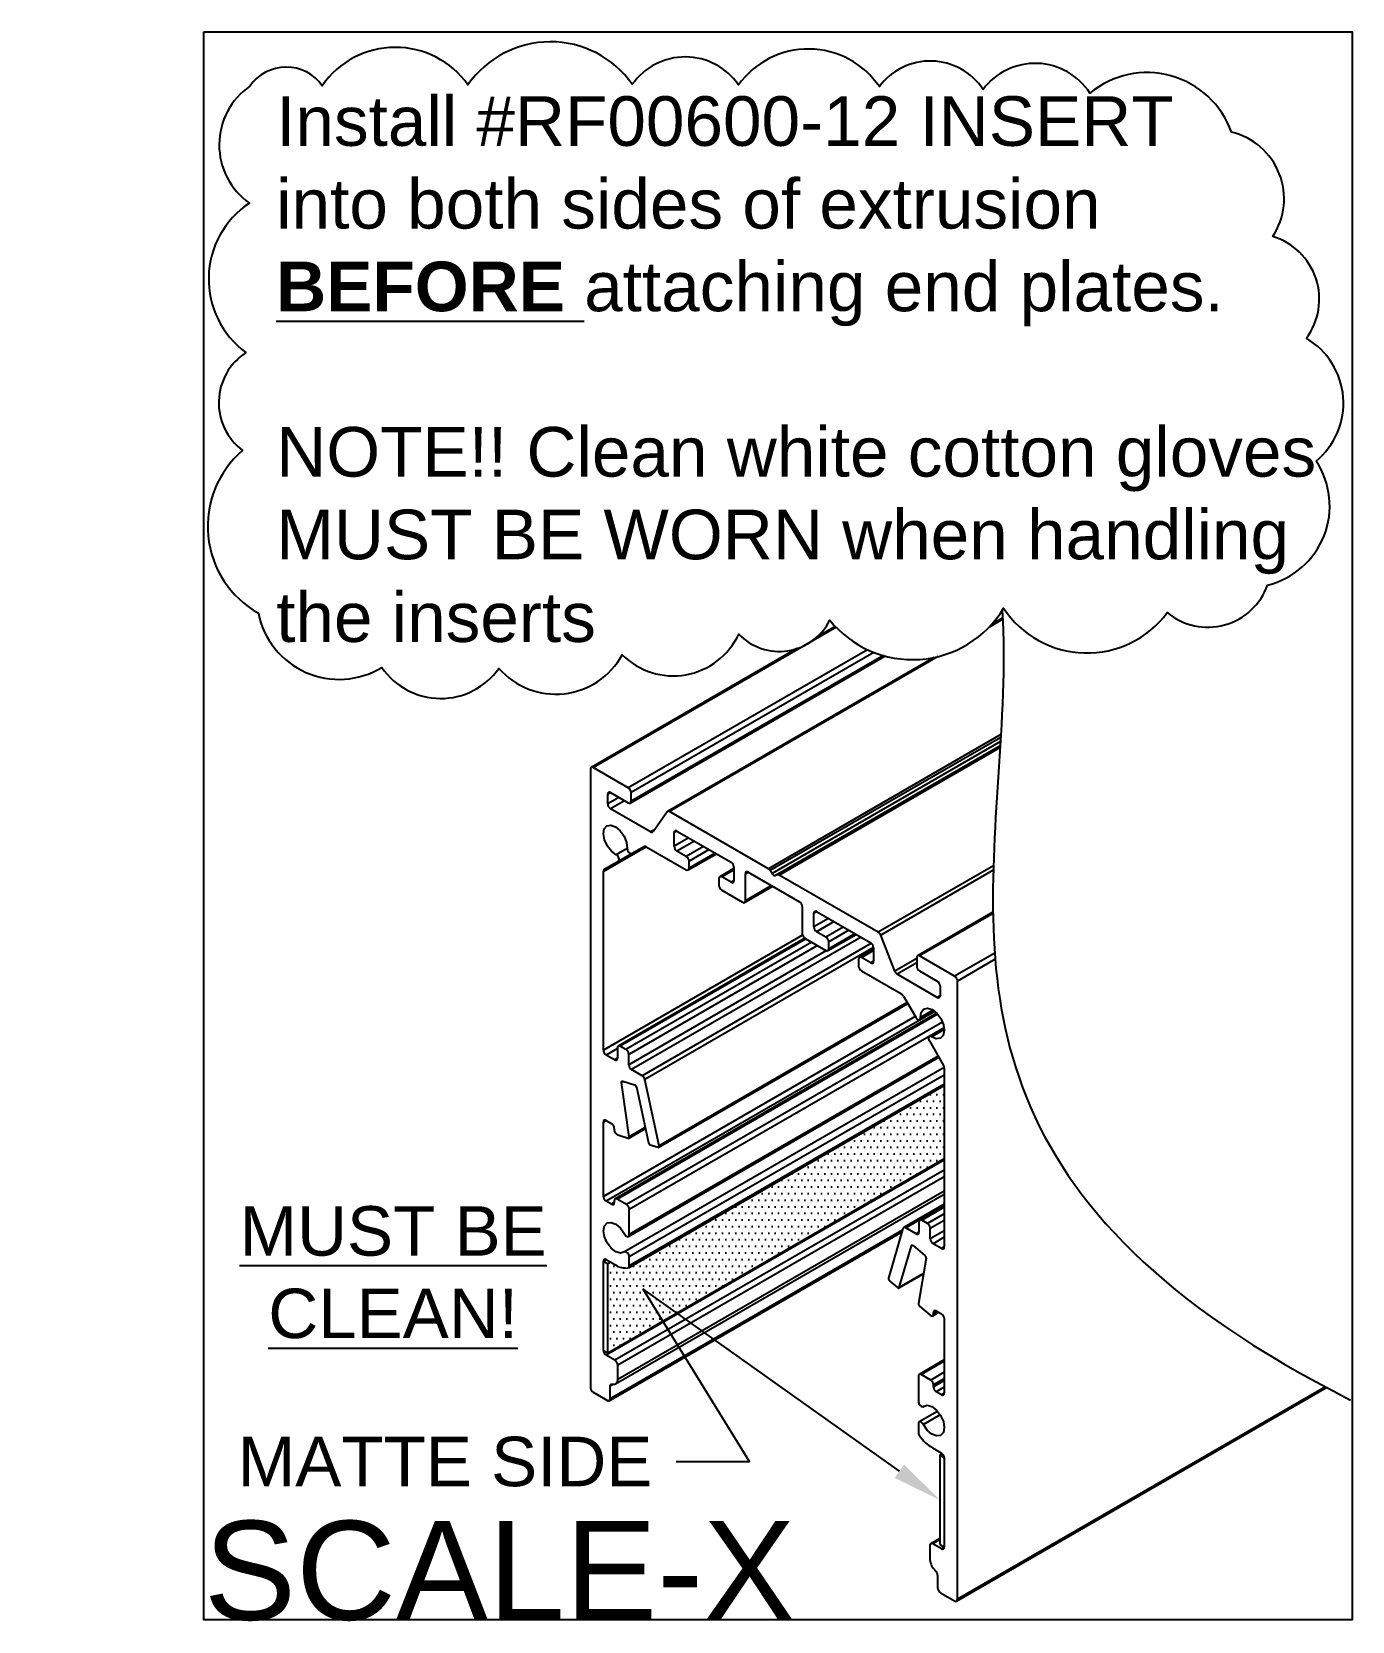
# Model space of a CAD drawing. Extents: x -0.65 to 4.35, y -6.02 to 0.
import ezdxf
from ezdxf import colors
from ezdxf.entities.mleader import LeaderData, LeaderLine
from ezdxf.math import Vec2, Vec3

# ---------------------------------------------------------------- set-up
doc = ezdxf.new("R2010")
doc.units = 0
doc.header["$LTSCALE"] = 0.5
doc.header["$MEASUREMENT"] = 0
for name, color, linetype in [('FAB DWG', 221, 'CONTINUOUS'), ('Hardware', 242, 'CONTINUOUS'), ('Housing', 150, 'CONTINUOUS')]:
    doc.layers.add(name, color=color, linetype=linetype)
doc.layers.add('Text-Unprinted', color=131, linetype='CONTINUOUS', plot=False)
doc.styles.add('LSAD_Standard', font='arial.ttf')
doc.styles.get("Standard").update_dxf_attribs({"font": 'arial.ttf'})

msp = doc.modelspace()

# ---------------------------------------------------------------- hatches: boundary and pattern name
at = {"layer": 'Hardware', "transparency": 16777216}
h = msp.add_hatch(dxfattribs=at)
h.set_pattern_fill('DOTS', color=10, scale=0.4)
h.set_pattern_definition([(0, (-1744.034445, 2250.14695), (0.0125000001, 0.0250000002), [0, -0.0250000002])])
h.paths.add_polyline_path([(2.806, -4.2721), (2.806, -3.9936), (1.609, -4.6844, -0.065971), (1.6074, -4.6851, -0.169912), (1.5595, -4.6736), (1.5421, -4.6635), (1.5315, -4.6697), (1.5315, -5.0078)])

# ---------------------------------------------------------------- linework, layer by layer
at = {"layer": 'FAB DWG', "transparency": 16777216}
msp.add_lwpolyline([(0.1747, -0.2062, 0.520567), (0.1726, -0.6491, 0.520567), (0.1595, -1.216, 0.520567), (0.1471, -1.5869, 0.520567), (0.207, -2.2037, 0.520567), (0.6742, -2.4093, 0.520567), (1.1184, -2.4129, 0.520567), (1.5857, -2.3613, 0.520567), (2.027, -2.2828, 0.520567), (2.3719, -2.2298, 0.520567), (3.0307, -2.1849, 0.520567), (3.6505, -2.2013, 0.520567), (4.031, -2.0968, 0.520567), (4.2149, -1.6272, 0.520567), (4.1778, -1.1617, 0.520567), (4.0505, -0.7761, 0.520567), (3.8944, -0.3807, 0.520567), (3.3579, -0.2323, 0.520567), (2.9526, -0.2183, 0.520567), (2.5598, -0.2077, 0.520567), (2.026, -0.2011, 0.520567), (1.6237, -0.1991, 0.520567), (1.001, -0.201, 0.520567), (0.4491, -0.2043, 0.520567)], format="xyb", close=True, dxfattribs=at)
at = {"layer": 'Hardware', "color": 10, "linetype": 'Continuous', "lineweight": 25, "transparency": 16777216}
for p, q in [((2.806, -4.2721), (1.5315, -5.0078)), ((1.5249, -4.6536), (1.5143, -4.6597)), ((1.5143, -4.6597), (1.5315, -4.6697)), ((1.5421, -4.6635), (1.5315, -4.6697)), ((1.5315, -5.0078), (1.5315, -4.6697)), ((1.5143, -4.9979), (1.5315, -5.0078)), ((2.7988, -5.3897), (2.7887, -5.3954)), ((2.7887, -5.3954), (2.7887, -5.7336)), ((2.7887, -5.3954), (2.806, -5.4054)), ((2.7887, -5.7336), (2.806, -5.7436))]:
    msp.add_line(p, q, dxfattribs=at)
at = {"layer": 'Housing', "transparency": 16777216}
for p, q in [((3.0275, -2.2264), (2.9761, -2.2561)), ((3.0273, -2.2215), (2.9862, -2.2452)), ((2.3961, -2.2572), (1.4754, -2.7887)), ((2.3929, -2.2539), (2.3227, -2.2945)), ((2.2475, -2.3379), (1.4679, -2.788)), ((2.5151, -2.342), (1.6083, -2.8654)), ((1.6158, -2.9233), (2.5812, -2.366)), ((2.5395, -2.3524), (1.6189, -2.8838)), ((2.5752, -2.3644), (1.6189, -2.9165)), ((2.7676, -2.3713), (1.7569, -2.9548)), ((2.7821, -2.3681), (1.7644, -2.9556)), ((3.0204, -2.6635), (2.1394, -3.172)), ((3.0197, -2.6746), (2.1462, -3.1789)), ((3.0188, -2.6902), (2.1533, -3.1898)), ((3.0178, -2.7065), (2.1669, -3.1977)), ((3.0177, -2.7078), (2.174, -3.1949)), ((3.0174, -2.713), (2.1808, -3.196)), ((1.4648, -2.7948), (1.4648, -5.1383)), ((1.6083, -2.8654), (1.4754, -2.7887)), ((1.5411, -2.8838), (1.5305, -2.8899)), ((1.5305, -2.9267), (1.5305, -2.8899)), ((1.5411, -2.8838), (1.6083, -2.9226)), ((1.6189, -2.9165), (1.6189, -2.8838)), ((1.573, -2.9022), (1.5305, -2.9267)), ((1.5942, -2.9144), (1.5411, -2.9451)), ((1.693, -3.0327), (1.5411, -2.9451)), ((1.7552, -2.9564), (1.7022, -3.0319)), ((2.1394, -3.172), (1.7644, -2.9556)), ((1.7075, -3.0244), (1.693, -3.0327)), ((1.793, -3.0292), (1.7824, -3.0353)), ((1.7824, -3.0868), (1.7824, -3.0353)), ((1.8375, -3.0549), (1.7824, -3.0868)), ((1.793, -3.0292), (1.998, -3.1476)), ((1.8588, -3.0672), (1.793, -3.1052)), ((1.6768, -3.0887), (1.5143, -3.1825)), ((1.6697, -3.0877), (1.5174, -3.1757)), ((1.6047, -3.0949), (1.5627, -3.1191)), ((1.6696, -3.0878), (1.571, -3.1447)), ((1.6695, -3.0878), (1.6227, -3.1148)), ((1.6227, -3.1148), (1.6693, -3.0879)), ((1.6768, -3.0887), (1.8283, -3.1762)), ((1.8283, -3.1256), (1.793, -3.1052)), ((1.8941, -3.0876), (1.8283, -3.1256)), ((1.8358, -3.1769), (1.9424, -3.1155)), ((1.9153, -3.0998), (1.839, -3.1439)), ((1.938, -3.1129), (1.839, -3.1701)), ((1.5143, -3.8598), (1.5143, -3.1825)), ((1.5174, -3.1757), (1.571, -3.1447)), ((1.839, -3.1701), (1.839, -3.1439)), ((2.0087, -3.1715), (1.9552, -3.2024)), ((2.0087, -3.1766), (1.9627, -3.2031)), ((2.0087, -3.166), (2.0087, -3.2174)), ((2.0631, -3.1852), (2.0525, -3.1913)), ((2.0525, -3.2933), (2.0525, -3.1913)), ((2.0631, -3.1852), (2.2571, -3.2972)), ((2.1533, -3.1898), (2.1462, -3.1789)), ((2.9921, -3.1606), (2.5558, -3.4124)), ((2.9916, -3.1776), (2.565, -3.4239)), ((1.9521, -3.2093), (1.9521, -3.2354)), ((1.998, -3.2235), (1.9627, -3.2031)), ((2.0087, -3.2174), (1.998, -3.2235)), ((2.0494, -3.3002), (2.1559, -3.2387)), ((2.1515, -3.2362), (2.0525, -3.2933)), ((2.174, -3.1949), (2.1669, -3.1977)), ((2.5558, -3.4124), (2.1808, -3.196)), ((1.9627, -3.2538), (2.0419, -3.2995)), ((2.2678, -3.3155), (2.2678, -3.4176)), ((2.3222, -3.3347), (2.3116, -3.3409)), ((2.3116, -3.3923), (2.3116, -3.3409)), ((2.3668, -3.3605), (2.3116, -3.3923)), ((2.3222, -3.3347), (2.5273, -3.4531)), ((2.388, -3.3727), (2.3222, -3.4107)), ((2.9904, -3.3368), (2.7045, -3.5018)), ((2.9905, -3.3418), (2.712, -3.5026)), ((2.269, -3.4241), (1.5143, -3.8598)), ((2.4904, -3.4318), (1.621, -3.9337)), ((2.3576, -3.4311), (2.3222, -3.4107)), ((2.4233, -3.3931), (2.3576, -3.4311)), ((2.3651, -3.4824), (2.4716, -3.421)), ((2.4445, -3.4054), (2.3682, -3.4494)), ((2.4672, -3.4184), (2.3682, -3.4756)), ((2.6181, -3.5607), (2.565, -3.4239)), ((2.2781, -3.4358), (1.5704, -3.8444)), ((2.2825, -3.4384), (1.5779, -3.8451)), ((2.3044, -3.451), (1.5998, -3.8578)), ((2.3256, -3.4633), (1.6104, -3.8762)), ((2.3598, -3.4827), (1.6104, -3.9153)), ((2.5297, -3.4549), (1.6607, -3.9566)), ((2.5379, -3.4708), (1.6708, -3.9714)), ((2.2784, -3.436), (2.3576, -3.4817)), ((2.3682, -3.4756), (2.3682, -3.4494)), ((2.5379, -3.477), (2.4844, -3.5079)), ((2.5379, -3.4821), (2.4919, -3.5086)), ((2.5379, -3.4715), (2.5379, -3.5229)), ((2.9969, -3.4916), (2.8449, -3.5793)), ((2.4813, -3.5148), (2.4813, -3.5409)), ((2.5273, -3.529), (2.4919, -3.5086)), ((2.5379, -3.5229), (2.5273, -3.529)), ((2.7013, -3.5126), (2.6181, -3.5607)), ((2.7013, -3.5293), (2.6273, -3.5721)), ((2.7013, -3.5087), (2.7013, -3.5414)), ((2.8449, -3.5793), (2.712, -3.5026)), ((2.9987, -3.515), (2.8555, -3.5977)), ((2.4919, -3.5593), (2.6435, -3.6468)), ((2.7791, -3.6597), (2.6273, -3.5721)), ((2.712, -3.5597), (2.7791, -3.5985)), ((2.8555, -5.9411), (2.8555, -3.5977)), ((2.651, -3.6547), (2.6975, -3.7353)), ((2.7897, -3.6536), (2.7791, -3.6597)), ((2.7897, -3.6169), (2.7897, -3.6536)), ((2.6957, -3.7321), (1.5143, -4.4141)), ((2.7707, -3.7133), (1.5249, -4.4325)), ((2.7775, -3.7197), (1.5584, -4.4235)), ((2.7806, -3.723), (1.5659, -4.4242)), ((1.7239, -4.228), (2.6675, -3.6833)), ((2.6654, -3.6797), (1.7254, -4.2224)), ((2.7125, -3.7439), (2.7686, -3.7116)), ((2.7639, -3.7083), (2.7156, -3.7362)), ((2.7993, -3.7535), (1.6017, -4.4449)), ((2.8052, -3.7746), (1.6123, -4.4633)), ((2.8053, -3.7753), (2.7493, -3.8076)), ((2.8059, -3.7809), (2.7575, -3.8088)), ((1.5673, -3.8537), (1.5249, -3.8782)), ((1.5673, -3.8513), (1.5673, -3.8904)), ((1.5998, -3.8578), (1.5779, -3.8451)), ((2.7493, -3.8249), (2.8029, -3.9178)), ((1.5567, -3.8966), (1.5249, -3.8782)), ((1.5673, -3.8905), (1.5567, -3.8966)), ((1.6092, -4.5658), (2.7851, -3.8869)), ((1.6104, -3.9153), (1.6104, -3.8762)), ((2.7829, -3.8831), (1.6123, -4.5589)), ((2.8057, -3.925), (1.5942, -4.6243)), ((2.806, -3.9543), (1.6123, -4.6434)), ((1.6607, -3.9566), (1.621, -3.9337)), ((1.7254, -4.2224), (1.6708, -3.9714)), ((2.806, -3.9282), (2.806, -4.6055)), ((1.5906, -3.978), (1.5834, -3.9822)), ((1.6123, -4.1879), (1.5834, -3.9822)), ((1.5877, -3.9772), (1.6323, -3.991)), ((1.6092, -4.6845), (2.806, -3.9936)), ((2.806, -3.9885), (1.6123, -4.6776)), ((1.639, -3.9994), (1.6848, -4.2105)), ((1.5249, -4.1263), (1.5143, -4.1324)), ((1.5143, -4.4141), (1.5143, -4.1324)), ((1.5249, -4.1263), (1.5447, -4.1377)), ((1.5553, -4.1561), (1.5553, -4.1612)), ((1.6724, -4.1532), (1.6123, -4.1879)), ((1.5683, -4.1806), (1.608, -4.193)), ((1.6107, -4.1928), (1.6732, -4.1567)), ((2.806, -4.2766), (1.5249, -5.0162)), ((1.6915, -4.2189), (1.7212, -4.2281)), ((2.806, -4.3144), (1.5575, -5.0351)), ((2.806, -4.3397), (1.5689, -5.0539)), ((2.806, -4.3938), (1.5689, -5.108)), ((1.5447, -4.4439), (1.5249, -4.4325)), ((1.5553, -4.4378), (1.5447, -4.4439)), ((1.5553, -4.4303), (1.5553, -4.4378)), ((1.5605, -5.1244), (2.806, -4.4054)), ((1.6017, -4.4449), (1.5659, -4.4242)), ((2.806, -4.4437), (2.6521, -4.5325)), ((2.806, -4.4488), (2.6596, -4.5333)), ((2.806, -4.4502), (2.7129, -4.504)), ((2.806, -4.4553), (2.7204, -4.5047)), ((1.6123, -4.5589), (1.6123, -4.4633)), ((2.7098, -4.5108), (2.7098, -4.55)), ((2.7424, -4.5174), (2.7204, -4.5047)), ((2.806, -4.4806), (2.7424, -4.5174)), ((2.806, -4.5051), (2.753, -4.5357)), ((1.5366, -5.1884), (2.646, -4.548)), ((2.6478, -4.5419), (1.5397, -5.1816)), ((2.6494, -4.5363), (2.5949, -4.7243)), ((2.6992, -4.5561), (2.6596, -4.5333)), ((2.7098, -4.55), (2.6992, -4.5561)), ((2.753, -4.5749), (2.753, -4.5357)), ((2.806, -4.5443), (2.753, -4.5749)), ((2.806, -4.5688), (2.7636, -4.5933)), ((2.6354, -4.7593), (2.6813, -4.6011)), ((2.6851, -4.5989), (2.6813, -4.6011)), ((2.688, -4.6004), (2.7325, -4.6381)), ((2.7954, -4.6117), (2.7636, -4.5933)), ((2.806, -4.6055), (2.7954, -4.6117)), ((1.5143, -4.9979), (1.5143, -4.6597)), ((1.5249, -4.6536), (1.5595, -4.6736)), ((1.6123, -4.6776), (1.6123, -4.6434)), ((2.7368, -4.648), (2.708, -4.8205)), ((2.599, -4.7349), (2.6287, -4.7599)), ((2.634, -4.7612), (2.7269, -4.7076)), ((2.7271, -4.7063), (2.6354, -4.7593)), ((2.7123, -4.8305), (2.752, -4.864)), ((2.7619, -4.8664), (2.7844, -4.8534)), ((2.7756, -4.8483), (2.765, -4.8544)), ((2.78, -4.8508), (2.765, -4.8595)), ((2.765, -4.8595), (2.765, -4.8544)), ((2.7756, -4.8483), (2.7954, -4.8597)), ((2.806, -4.8781), (2.806, -5.1598)), ((1.5575, -5.0351), (1.5249, -5.0162)), ((1.5689, -5.108), (1.5689, -5.0539)), ((2.806, -5.0341), (2.711, -5.0889)), ((2.806, -5.0391), (2.7185, -5.0896)), ((2.7079, -5.0957), (2.7079, -5.1914)), ((2.7544, -5.1103), (2.7185, -5.0896)), ((2.806, -5.0805), (2.7544, -5.1103)), ((2.806, -5.105), (2.765, -5.1287)), ((2.806, -5.1124), (2.765, -5.1361)), ((1.4754, -5.1567), (1.5291, -5.1877)), ((1.5512, -5.1262), (1.5397, -5.1328)), ((1.5397, -5.1816), (1.5397, -5.1328)), ((2.765, -5.1361), (2.765, -5.1287)), ((2.806, -5.1369), (2.7756, -5.1545)), ((2.7954, -5.1659), (2.7756, -5.1545)), ((2.806, -5.1598), (2.7954, -5.1659)), ((2.8524, -5.948), (4.2543, -5.1387)), ((4.2498, -5.1363), (2.8555, -5.9411)), ((2.7808, -5.2288), (2.711, -5.2691)), ((2.726, -5.2105), (2.7314, -5.2074)), ((2.7311, -5.2076), (2.7266, -5.2102)), ((2.7079, -5.2759), (2.7079, -5.3101)), ((2.7904, -5.2418), (2.7266, -5.2787)), ((2.7607, -5.367), (2.7954, -5.387)), ((2.806, -5.4054), (2.806, -5.7436)), ((2.7887, -5.7107), (2.7548, -5.7303)), ((2.7887, -5.7158), (2.7627, -5.7308)), ((2.806, -5.7007), (2.806, -5.7007)), ((2.806, -5.7058), (2.806, -5.7058)), ((2.7514, -5.7365), (2.7514, -5.7907)), ((2.7954, -5.7497), (2.7627, -5.7308)), ((2.806, -5.7436), (2.7954, -5.7497)), ((2.7805, -5.8491), (2.7805, -5.8979)), ((2.7911, -5.9163), (2.8449, -5.9473))]:
    msp.add_line(p, q, dxfattribs=at)
at = {"layer": 'Housing', "transparency": 16777216, "flags": 128}
for points in [[(1.5627, -3.1191), (1.5447, -3.1059), (1.5291, -3.0862), (1.5183, -3.063), (1.5143, -3.0402), (1.5175, -3.0214), (1.5275, -3.0097), (1.5427, -3.0069), (1.5606, -3.0135), (1.5783, -3.0284), (1.593, -3.0492), (1.6023, -3.0727), (1.6047, -3.0948)], [(1.571, -3.1447), (1.5729, -3.1428), (1.5739, -3.1399), (1.574, -3.1363), (1.5731, -3.1322), (1.5714, -3.1281), (1.5689, -3.1243), (1.5659, -3.1212), (1.5627, -3.1191)], [(1.6047, -3.0948), (1.6049, -3.0987), (1.6061, -3.1028), (1.6081, -3.1068), (1.6108, -3.1104), (1.6139, -3.1132), (1.6171, -3.115), (1.6201, -3.1155), (1.6227, -3.1148)], [(2.7156, -3.7362), (2.718, -3.7167), (2.7273, -3.7041), (2.742, -3.7002), (2.7597, -3.7057), (2.7776, -3.7197), (2.7927, -3.7401), (2.8028, -3.7634), (2.806, -3.7859), (2.8019, -3.804), (2.7912, -3.8148), (2.7756, -3.8165), (2.7575, -3.8088)], [(2.6975, -3.7353), (2.7001, -3.739), (2.7031, -3.7419), (2.7063, -3.7439), (2.7094, -3.7446), (2.7121, -3.7441), (2.7141, -3.7425), (2.7153, -3.7397), (2.7156, -3.7362)], [(2.7575, -3.8088), (2.7543, -3.8073), (2.7514, -3.807), (2.7489, -3.8079), (2.7471, -3.81), (2.7463, -3.813), (2.7464, -3.8168), (2.7474, -3.8209), (2.7493, -3.8249)], [(1.5834, -3.9822), (1.5833, -3.9809), (1.5834, -3.9797), (1.5838, -3.9787), (1.5843, -3.9779), (1.5849, -3.9774), (1.5858, -3.977), (1.5867, -3.977), (1.5877, -3.9772)], [(1.608, -4.193), (1.609, -4.1932), (1.6099, -4.1931), (1.6108, -4.1928), (1.6114, -4.1922), (1.6119, -4.1914), (1.6122, -4.1904), (1.6124, -4.1892), (1.6123, -4.1879)], [(1.7212, -4.2281), (1.7223, -4.2283), (1.7233, -4.2282), (1.7241, -4.2278), (1.7248, -4.2272), (1.7253, -4.2262), (1.7255, -4.2251), (1.7256, -4.2238), (1.7254, -4.2224)], [(1.5937, -4.6247), (1.5793, -4.6291), (1.5616, -4.6241), (1.5437, -4.6105), (1.5283, -4.5905), (1.5179, -4.5672), (1.5143, -4.5446), (1.5179, -4.5261), (1.5283, -4.5148), (1.5437, -4.5126), (1.5616, -4.5197), (1.5793, -4.5351), (1.5937, -4.5562)], [(1.5937, -4.5562), (1.5961, -4.56), (1.5991, -4.5631), (1.6023, -4.5653), (1.6054, -4.5664), (1.6082, -4.5662), (1.6104, -4.5648), (1.6118, -4.5623), (1.6123, -4.5589)], [(2.6596, -4.5333), (2.6579, -4.5325), (2.6562, -4.532), (2.6547, -4.5318), (2.6532, -4.5321), (2.6519, -4.5326), (2.6509, -4.5335), (2.65, -4.5348), (2.6494, -4.5363)], [(1.6123, -4.6434), (1.6118, -4.6395), (1.6104, -4.6354), (1.6082, -4.6314), (1.6054, -4.628), (1.6023, -4.6254), (1.5991, -4.6239), (1.5961, -4.6237), (1.5937, -4.6247)], [(2.6813, -4.6011), (2.6817, -4.6002), (2.6822, -4.5995), (2.683, -4.599), (2.6838, -4.5988), (2.6848, -4.5988), (2.6858, -4.5991), (2.6869, -4.5997), (2.688, -4.6004)], [(2.6287, -4.7599), (2.6298, -4.7607), (2.6308, -4.7613), (2.6319, -4.7616), (2.6329, -4.7616), (2.6337, -4.7614), (2.6345, -4.7609), (2.635, -4.7602), (2.6354, -4.7593)], [(2.752, -4.864), (2.7543, -4.8656), (2.7567, -4.8667), (2.7589, -4.8671), (2.761, -4.8668), (2.7626, -4.8658), (2.7639, -4.8642), (2.7647, -4.8621), (2.765, -4.8595)], [(1.5397, -5.1328), (1.5399, -5.1309), (1.5403, -5.1292), (1.541, -5.1277), (1.5419, -5.1266), (1.5431, -5.1258), (1.5444, -5.1253), (1.546, -5.1252), (1.5476, -5.1255)], [(2.7079, -5.1914), (2.7084, -5.1953), (2.7098, -5.1995), (2.712, -5.2034), (2.7148, -5.2068), (2.718, -5.2094), (2.7212, -5.2109), (2.7241, -5.2112), (2.7266, -5.2102)], [(2.7266, -5.2102), (2.741, -5.2057), (2.7586, -5.2107), (2.7766, -5.2243), (2.792, -5.2444), (2.8023, -5.2676), (2.806, -5.2903), (2.8023, -5.3087), (2.792, -5.32), (2.7766, -5.3222), (2.7586, -5.3151), (2.741, -5.2998), (2.7266, -5.2787)], [(2.7266, -5.2787), (2.7241, -5.2749), (2.7212, -5.2717), (2.718, -5.2695), (2.7148, -5.2684), (2.712, -5.2686), (2.7098, -5.27), (2.7084, -5.2726), (2.7079, -5.2759)]]:
    msp.add_lwpolyline(points, dxfattribs=at)
at = {"layer": 'Housing', "transparency": 16777216}
for centre, radius, start, end in [((1.4712, -2.7938), 0.00655, 50.79805, 189.2127), ((1.537, -2.8889), 0.00655, 50.79772, 189.21304), ((1.5959, -2.8849), 0.0231, 2.60471, 57.39529), ((1.5535, -2.9256), 0.0231, 182.60601, 237.39399), ((1.6124, -2.9175), 0.00655, 230.7949, 9.21585), ((1.7602, -2.9607), 0.0066, 50.75384, 139.46509), ((1.6971, -3.0276), 0.0066, 230.74968, 319.46926), ((1.7888, -3.0343), 0.00655, 50.7949, 189.21585), ((1.6724, -3.0948), 0.00754, 54.38165, 114.31395), ((1.8054, -3.0857), 0.0231, 182.60451, 237.39565), ((1.8159, -3.145), 0.0231, 2.60543, 57.39457), ((1.5218, -3.1818), 0.00755, 125.69822, 185.61931), ((1.8325, -3.1711), 0.00655, 230.79672, 9.21403), ((1.9856, -3.167), 0.0231, 2.60452, 57.39548), ((2.059, -3.1902), 0.00655, 50.79662, 189.21607), ((2.1284, -3.1899), 0.021, 31.81619, 58.32162), ((2.1655, -3.1844), 0.0134, 203.99316, 276.01222), ((1.9586, -3.2082), 0.00655, 50.79805, 189.2127), ((1.9751, -3.2343), 0.0231, 182.60621, 237.39379), ((2.0022, -3.2185), 0.00655, 230.79447, 9.21579), ((2.1763, -3.2026), 0.00802, 55.5987, 106.55857), ((2.046, -3.2944), 0.00655, 230.79805, 9.2127), ((2.2447, -3.3166), 0.0231, 2.60601, 57.39399), ((2.3181, -3.3398), 0.00655, 50.79772, 189.21304), ((2.2908, -3.4166), 0.0231, 182.60621, 237.39379), ((2.3346, -3.3912), 0.0231, 182.60601, 237.39416), ((2.3451, -3.4505), 0.0231, 2.60621, 57.39379), ((2.5434, -3.4318), 0.023, 20.22675, 57.36244), ((2.3617, -3.4766), 0.00655, 230.79805, 9.2127), ((2.5148, -3.4725), 0.0231, 2.60601, 57.39399), ((2.4878, -3.5137), 0.00655, 50.79805, 189.2127), ((2.5043, -3.5398), 0.0231, 182.60621, 237.39379), ((2.5314, -3.524), 0.00655, 230.79729, 9.21298), ((2.7078, -3.5076), 0.00655, 50.79805, 189.2127), ((2.7244, -3.5403), 0.0231, 182.60601, 237.39399), ((2.6397, -3.5527), 0.023, 200.22783, 237.36136), ((2.7667, -3.6179), 0.0231, 2.60452, 57.39548), ((2.8325, -3.5987), 0.0231, 2.60621, 57.39379), ((2.632, -3.6651), 0.0216, 28.85555, 58.04547), ((2.7833, -3.6547), 0.00655, 230.7949, 9.21585), ((1.5738, -3.8502), 0.00655, 50.79644, 189.21425), ((1.5373, -3.8588), 0.0231, 182.60603, 237.39401), ((1.5608, -3.8915), 0.00655, 230.79764, 9.21299), ((1.5874, -3.8772), 0.0231, 2.60607, 57.39395), ((1.6334, -3.9143), 0.0231, 182.60483, 237.39521), ((1.6479, -3.9763), 0.0235, 12.2094, 57.06897), ((2.7844, -3.929), 0.0216, 1.95523, 31.14369), ((1.6276, -4.0017), 0.0116, 10.92472, 66.06129), ((1.5207, -4.1313), 0.00655, 50.7975, 189.21301), ((1.5323, -4.1571), 0.0231, 2.60601, 57.39407), ((1.5772, -4.1606), 0.022, 181.59005, 245.9373), ((1.6963, -4.2083), 0.0116, 190.92495, 246.06097), ((1.5373, -4.4131), 0.0231, 182.60601, 237.39399), ((1.5488, -4.4388), 0.00655, 230.79772, 9.21304), ((1.5618, -4.4293), 0.00655, 50.79642, 189.21628), ((1.5893, -4.4643), 0.0231, 2.60513, 57.39487), ((2.7163, -4.5098), 0.00655, 50.79495, 189.21574), ((2.7299, -4.5368), 0.0231, 2.60607, 57.39395), ((2.7034, -4.5511), 0.00655, 230.79764, 9.21299), ((2.776, -4.5739), 0.0231, 182.60454, 237.3955), ((2.725, -4.6472), 0.0119, 356.17571, 50.42537), ((2.7995, -4.6066), 0.00655, 230.79483, 9.21581), ((1.5207, -4.6587), 0.00655, 50.79729, 189.21298), ((1.5999, -4.6109), 0.0746, 237.19113, 275.76367), ((1.6057, -4.6786), 0.00671, 284.8997, 8.70755), ((2.6062, -4.726), 0.0115, 171.81952, 231.19464), ((2.7199, -4.8213), 0.0119, 176.17608, 230.42349), ((2.7714, -4.8534), 0.00655, 50.7975, 189.21301), ((2.783, -4.8792), 0.0231, 2.60451, 57.39557), ((1.5373, -4.9968), 0.0231, 182.60609, 237.39456), ((1.5426, -5.0569), 0.0265, 6.61715, 55.51807), ((1.5524, -5.1097), 0.0166, 253.21827, 5.67728), ((2.7144, -5.0947), 0.00655, 50.79751, 189.21324), ((2.7419, -5.1297), 0.0231, 2.60591, 57.39409), ((1.4878, -5.1372), 0.0231, 182.60583, 237.39417), ((2.788, -5.1351), 0.0231, 182.60601, 237.39399), ((2.7995, -5.1609), 0.00655, 230.7949, 9.21585), ((1.5332, -5.1826), 0.00655, 230.79734, 9.21341), ((2.7308, -5.3091), 0.0229, 182.54657, 218.33674), ((2.8476, -5.224), 0.1673, 216.39049, 238.74992), ((2.783, -5.4065), 0.0231, 2.60451, 57.39565), ((2.7585, -5.7365), 0.00709, 53.37529, 180.2364), ((2.7995, -5.7446), 0.00655, 230.7943, 9.21451), ((2.8156, -5.7846), 0.0645, 185.42431, 228.22888), ((2.7571, -5.8503), 0.0235, 2.93574, 48.4654), ((2.8036, -5.8968), 0.0231, 182.60434, 237.39566), ((2.849, -5.9422), 0.00655, 230.79734, 9.21341)]:
    msp.add_arc(centre, radius, start, end, dxfattribs=at)
at = {"layer": 'Housing', "color": 1, "transparency": 16777216}
msp.add_open_spline([(3.0258, -2.1929), (3.0379, -2.4026), (2.9706, -3.4302), (2.9034, -4.4579), (4.3454, -5.1858)], degree=3, knots=[0.743228, 0.743228, 0.743228, 0.743228, 1, 1.992079, 1.992079, 1.992079, 1.992079], dxfattribs=at)
at = {"layer": 'Text-Unprinted', "ltscale": 0.5, "transparency": 16777216}
msp.add_lwpolyline([(0, 0), (4.3516, 0), (4.3516, -6.0189), (0, -6.0189)], close=True, dxfattribs=at)

# ---------------------------------------------------------------- texts
at = {"layer": 'FAB DWG', "transparency": 16777216, "insert": (0.2742, -0.2443), "char_height": 0.188, "width": 3.974906, "attachment_point": 1}
msp.add_mtext('Install #RF00600-12 INSERT\\Pinto both sides of extrusion\\P{\\fArial|b1|i0|c0|p34;\\LBEFORE }attaching end plates.\\P\\PNOTE!! Clean white cotton gloves\\PMUST BE WORN when handling the inserts', dxfattribs=at)
at = {"layer": 'FAB DWG', "transparency": 16777216, "insert": (0.7174, -4.4512), "char_height": 0.1875, "attachment_point": 2, "style": 'LSAD_Standard'}
msp.add_mtext_dynamic_manual_height_columns('\\A1;{\\LMUST BE CLEAN!}', width=1.239095, gutter_width=16.875, heights=[0], dxfattribs=at)
at = {"layer": 'Text-Unprinted', "ltscale": 0.5, "transparency": 16777216, "style": 'LSAD_Standard'}
msp.add_attdef('SCALE-X', (0, -6.0189), 'XEffectiveScaleFactor', height=0.375, dxfattribs=at)

# ---------------------------------------------------------------- leaders
at = {"layer": 'FAB DWG', "ltscale": 0.5, "transparency": 16777216}
ml = msp.add_multileader_mtext('Standard', dxfattribs=at)
ml.set_content('\\A1;MATTE SIDE', color=256, style='LSAD_Standard')
ml.set_leader_properties()
ml.build(insert=Vec2(0, 0))
ml.multileader.update_dxf_attribs({"text_left_attachment_type": 2, "dogleg_length": 0.36, "arrow_head_size": 0.1875})
ctx = ml.context
ctx.base_point, ctx.char_height, ctx.arrow_head_size, ctx.landing_gap_size, ctx.plane_origin = Vec3(0.0718, -5.422), 0.1875, 0.1875, 0.09, Vec3(0.2674, 10.0283)
ctx.left_attachment, ctx.text_align_type = 2, 2
notes = []
notes.append((ctx, [(1, (1, 1, 0), (2.0672, -5.4204), (-1, 0), 0.2772, [(1, [(2.7887, -5.5645), (1.6637, -4.7639)], 0, [])])]))
ctx.mtext.insert, ctx.mtext.width, ctx.mtext.defined_height, ctx.mtext.alignment, ctx.mtext.flow_direction = Vec3(1.7, -5.325), 2.351815, 0.6491, 3, 5
for ctx, leaders in notes:
    for number, flags, end, landing, length, lines in leaders:
        leader = LeaderData()
        leader.index, (leader.has_last_leader_line, leader.has_dogleg_vector, leader.attachment_direction) = number, flags
        leader.last_leader_point, leader.dogleg_vector, leader.dogleg_length = Vec3(end), Vec3(landing), length
        for number, points, colour, breaks in lines:
            line = LeaderLine()
            line.index, line.vertices, line.color, line.breaks = number, Vec3.list(points), colors.encode_raw_color(colour), breaks
            leader.lines.append(line)
        ctx.leaders.append(leader)

doc.saveas('drawing.dxf')
